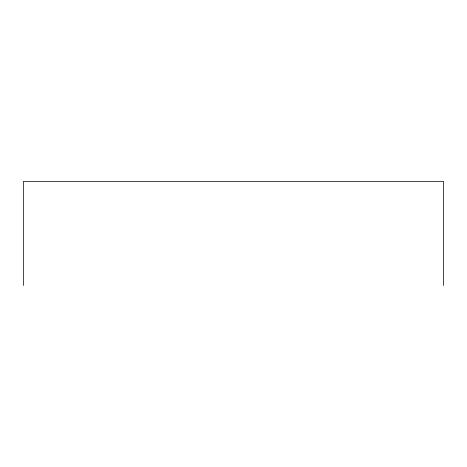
<?xml version="1.0" encoding="UTF-8"?>
<svg xmlns="http://www.w3.org/2000/svg" width="467" height="467" viewBox="0 0 467 467"><rect width="100%" height="100%" fill="white"/><g stroke="black" fill="none" stroke-linecap="round" stroke-linejoin="round"><path stroke-width="0.7" d="M443.65 285.512L443.65 181.488L23.35 181.488L23.35 285.512"/></g></svg>
